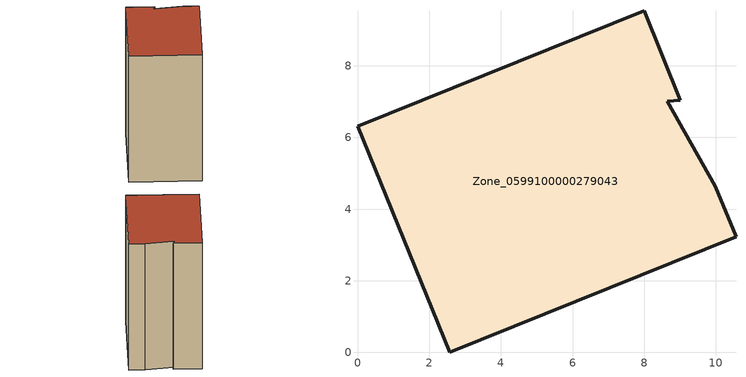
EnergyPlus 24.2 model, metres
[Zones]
Zone_0599100000279043
 floor ground (C_G): 0,6.31 8,9.54 9.01,7.04 8.64,7.02 9.98,4.64 10.56,3.23 2.58,0 z0
 wall outside (C_F): 2.58,0 10.56,3.23 9.98,4.64 8.64,7.02 9.01,7.04 8,9.54 0,6.31 2.58,0 z0:13.68
 roof outside (C_R): 9.01,7.04 8,9.54 0,6.31 2.58,0 10.56,3.23 9.98,4.64 8.64,7.02 z13.68
[BUILDING]
Pand.0599100000279043: North Axis=0; Terrain=City; Loads Convergence Tolerance Value=0.04; Temperature Convergence Tolerance Value=0.4; Solar Distribution=FullExterior; Maximum Number of Warmup Days=25; Minimum Number of Warmup Days=1
[Site:Location]
Rotterdam.The.Hague.AP_ZH_NLD Design_Conditions: Latitude=51.96; Longitude=4.45; Time Zone=1; Elevation=-4.5
[SITE:GROUNDTEMPERATURE:BUILDINGSURFACE]
18, 18, 18, 18, 18, 18, 18, 18, 18, 18, 18, 18
[MATERIAL] Thermal Absorptance=0.9; Solar Absorptance=0.7; Visible Absorptance=0.7
Name | Roughness | Thickness | Conductivity | Density | Specific Heat
G.TI.1946 | MediumSmooth | 0.15 | 1 | 540 | 1210
F.TI.1946 | Rough | 0.3 | 0.857143 | 1920 | 840
R.TI.1946 | MediumRough | 0.2 | 0.1 | 1500 | 1000
[CONSTRUCTION]
C_G: G.TI.1946
C_F: F.TI.1946
C_R: R.TI.1946
[ZONE]
Zone_0599100000279043: Type=1; Multiplier=1; Ceiling Height=Autocalculate; Volume=Autocalculate; Floor Area=autocalculate; Part of Total Floor Area=Yes
[ZONEINFILTRATION:DESIGNFLOWRATE]
Infil_Zone_0599100000279043: Zone or ZoneList or Space or SpaceList=Zone_0599100000279043; Schedule=AlwaysOn; Design Flow Rate Calculation Method=Flow/Area; Flow Rate per Floor Area=0.003; Constant Term Coefficient=1; Temperature Term Coefficient=0; Velocity Term Coefficient=0; Velocity Squared Term Coefficient=0
[HVACTEMPLATE:ZONE:IDEALLOADSAIRSYSTEM]
Zone_0599100000279043: Maximum Heating Supply Air Temperature=50; Minimum Cooling Supply Air Temperature=13; Maximum Heating Supply Air Humidity Ratio=0.0156; Minimum Cooling Supply Air Humidity Ratio=0.0077; Heating Limit=NoLimit; Cooling Limit=NoLimit; Dehumidification Control Type=ConstantSensibleHeatRatio; Cooling Sensible Heat Ratio=0.7; Dehumidification Setpoint=60; Humidification Control Type=None; Humidification Setpoint=30; Outdoor Air Method=None; Outdoor Air Flow Rate per Person=0.00944; Outdoor Air Flow Rate per Zone Floor Area=0; Outdoor Air Flow Rate per Zone=0; Demand Controlled Ventilation Type=None; Outdoor Air Economizer Type=NoEconomizer; Heat Recovery Type=None; Sensible Heat Recovery Effectiveness=0.7; Latent Heat Recovery Effectiveness=0.65
[ZONECONTROL:THERMOSTAT]
ThermostatControl_Zone_0599100000279043: Zone or ZoneList=Zone_0599100000279043; Control Type Schedule=DualSetpointControlType; Control 1=Thermostat_Zone_0599100000279043; Temperature Difference Between Cutout And Setpoint=0
[THERMOSTATSETPOINT:DUALSETPOINT]
Thermostat_Zone_0599100000279043: Heating Setpoint Temperature Schedule=HeatingSetpoint_Zone_0599100000279043; Cooling Setpoint Temperature Schedule=CoolingSetpoint_Zone_0599100000279043
[SCHEDULE:COMPACT]
HeatingSetpoint_Zone_0599100000279043: Through: 12/31, For: AllDays, Until: 24:00, 21
CoolingSetpoint_Zone_0599100000279043: Through: 12/31, For: AllDays, Until: 24:00, 24
DualSetpointControlType: Through: 12/31, For: AllDays, Until: 24:00, 4
AlwaysOn: Through: 12/31, For: AllDays, Until: 24:00, 1
